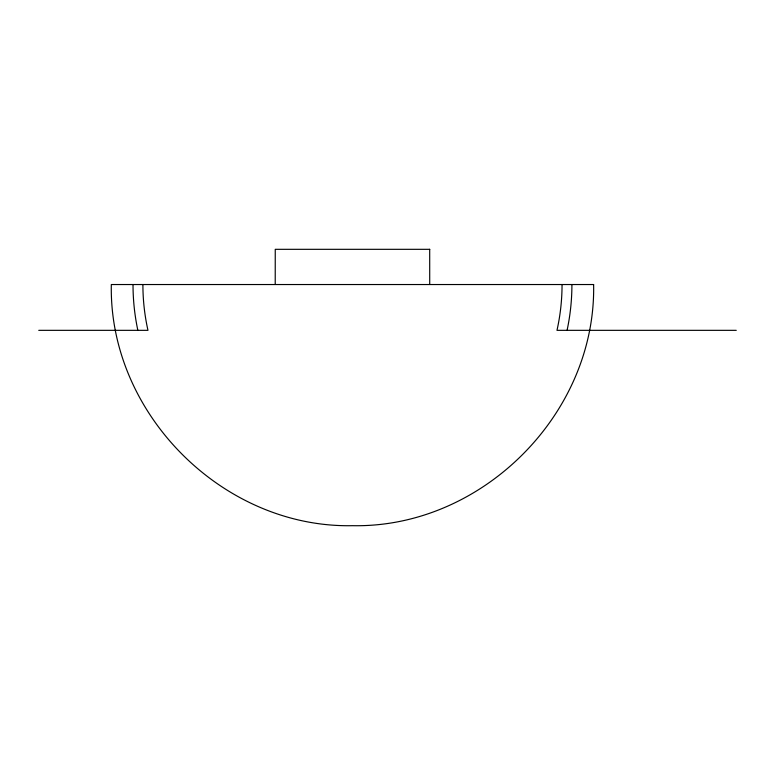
<?xml version="1.0" encoding="UTF-8"?>
<svg xmlns="http://www.w3.org/2000/svg" width="775" height="775" viewBox="0 0 775 775"><rect width="100%" height="100%" fill="white"/><g stroke="black" fill="none" stroke-linecap="round" stroke-linejoin="round"><path stroke-width="1.16" d="M275.222 284.386L275.251 249.318L429.738 249.318M38.75 330.334L147.967 330.334A209.492 209.492 0 0 1 142.9 284.532M736.25 330.334L556.983 330.334A209.57 209.57 0 0 0 562.049 284.532M429.699 249.318L429.718 284.386M137.853 330.334A219.054 219.054 0 0 1 133.019 284.532M571.911 284.532A219.441 219.441 0 0 1 567.077 330.334M593.621 284.532C596.188 413.889 481.837 528.24 352.47 525.683C223.113 528.24 108.762 413.889 111.319 284.532L593.621 284.532"/></g></svg>
